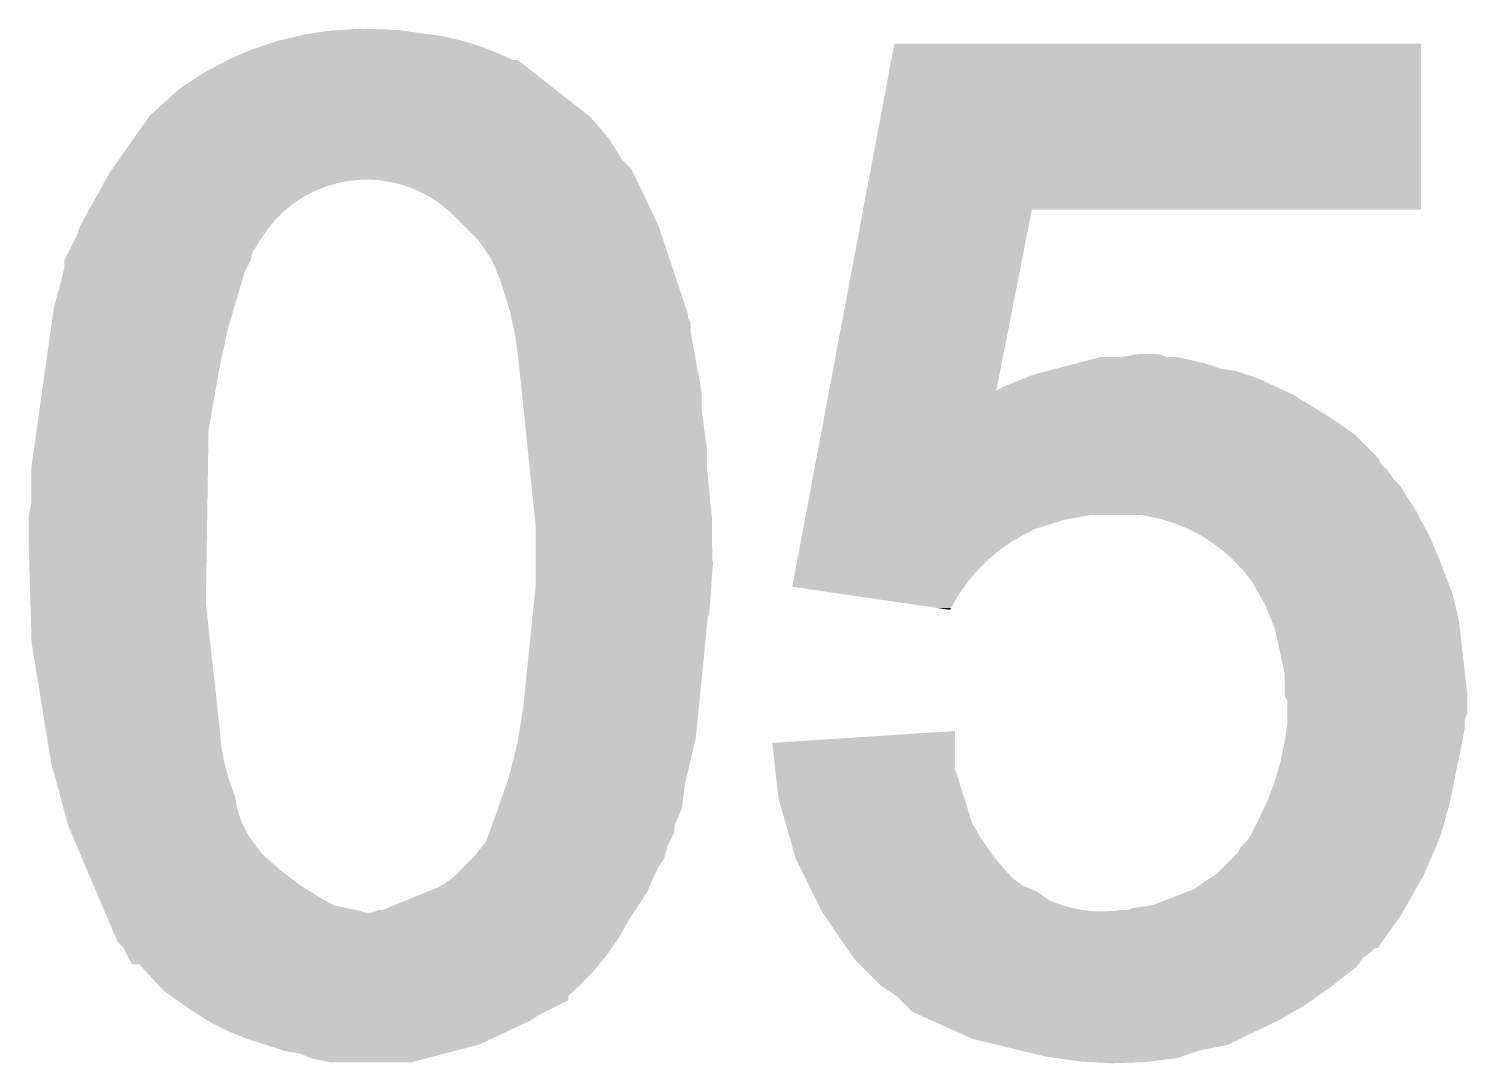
# Model space of a CAD drawing. Extents: x 0 to 3.48, y -0.08 to 2.34.
# Drawn here: x 2.2739 to 2.3267, y 1.9674 to 2.0053 of the extents above; entities that cross this region are included whole.
import ezdxf

# ---------------------------------------------------------------- set-up
doc = ezdxf.new("R2010")
doc.units = 0
doc.layers.add('GTO', color=7, linetype='Continuous')

msp = doc.modelspace()

# ---------------------------------------------------------------- linework, layer by layer
at = {"layer": 'GTO'}
for points in [[(2.285587, 2.00532), (2.286013, 2.005346), (2.287019, 2.00532), (2.286013, 2.005346)], [(2.282344, 2.004669), (2.283035, 2.0049), (2.29058, 2.004669), (2.289848, 2.0049)], [(2.283035, 2.0049), (2.283087, 2.004913), (2.289848, 2.0049), (2.289809, 2.004913)], [(2.283087, 2.004913), (2.283816, 2.005088), (2.289809, 2.004913), (2.289019, 2.005088)], [(2.283816, 2.005088), (2.284013, 2.005135), (2.289019, 2.005088), (2.28866, 2.005135)], [(2.284013, 2.005135), (2.284405, 2.005194), (2.28866, 2.005135), (2.288216, 2.005194)], [(2.284405, 2.005194), (2.285009, 2.005284), (2.288216, 2.005194), (2.287584, 2.005284)], [(2.285009, 2.005284), (2.285265, 2.0053), (2.287584, 2.005284), (2.287473, 2.0053)], [(2.285265, 2.0053), (2.285267, 2.0053), (2.287473, 2.0053), (2.287266, 2.0053)], [(2.285267, 2.0053), (2.285587, 2.00532), (2.287266, 2.0053), (2.287019, 2.00532)], [(2.281207, 2.004201), (2.281571, 2.00436), (2.29165, 2.004201), (2.291328, 2.00436)], [(2.281571, 2.00436), (2.28208, 2.004581), (2.291328, 2.00436), (2.290793, 2.004581)], [(2.28208, 2.004581), (2.282344, 2.004669), (2.290793, 2.004581), (2.29058, 2.004669)], [(2.304528, 1.998705), (2.305673, 2.004796), (2.325001, 1.998705), (2.325002, 2.004796)], [(2.305673, 2.004796), (2.305674, 2.004798), (2.325002, 2.004796), (2.325, 2.004798)], [(2.305674, 2.004798), (2.305675, 2.004799), (2.325, 2.004798), (2.324999, 2.004799)], [(2.305675, 2.004799), (2.305676, 2.0048), (2.324997, 2.004799), (2.305676, 2.0048)], [(2.305675, 2.004799), (2.305675, 2.004799), (2.324999, 2.004799), (2.324997, 2.004799)], [(2.280273, 2.003699), (2.281157, 2.004179), (2.292486, 2.003699), (2.291872, 2.004179)], [(2.281157, 2.004179), (2.281203, 2.004199), (2.291872, 2.004179), (2.291847, 2.004199)], [(2.281203, 2.004199), (2.281204, 2.0042), (2.291847, 2.004199), (2.291844, 2.0042)], [(2.281204, 2.0042), (2.281204, 2.0042), (2.291844, 2.0042), (2.291655, 2.0042)], [(2.281204, 2.0042), (2.281205, 2.0042), (2.291655, 2.0042), (2.291653, 2.0042)], [(2.281205, 2.0042), (2.281206, 2.004201), (2.291653, 2.0042), (2.291652, 2.004201)], [(2.281206, 2.004201), (2.281207, 2.004201), (2.291652, 2.004201), (2.29165, 2.004201)], [(2.279432, 2.003142), (2.280273, 2.003699), (2.293198, 2.003142), (2.292486, 2.003699)], [(2.278348, 2.002165), (2.279432, 2.003142), (2.294447, 2.002165), (2.293198, 2.003142)], [(2.277738, 2.001295), (2.278321, 2.002127), (2.29521, 2.001295), (2.294496, 2.002127)], [(2.278321, 2.002127), (2.278348, 2.002165), (2.294496, 2.002127), (2.294447, 2.002165)], [(2.277202, 2.000529), (2.277738, 2.001295), (2.295689, 2.000529), (2.29521, 2.001295)], [(2.276854, 2.000032), (2.276962, 2.000187), (2.296104, 2.000032), (2.296031, 2.000187)], [(2.276962, 2.000187), (2.277202, 2.000529), (2.296031, 2.000187), (2.295689, 2.000529)], [(2.276529, 1.999447), (2.276606, 1.999586), (2.284535, 1.999447), (2.284906, 1.999586)], [(2.276606, 1.999586), (2.276664, 1.999691), (2.284906, 1.999586), (2.285289, 1.999691)], [(2.276664, 1.999691), (2.276704, 1.999763), (2.285289, 1.999691), (2.285679, 1.999763)], [(2.276704, 1.999763), (2.276725, 1.999801), (2.285679, 1.999763), (2.286074, 1.999801)], [(2.276725, 1.999801), (2.276727, 1.999804), (2.286074, 1.999801), (2.286471, 1.999804)], [(2.276727, 1.999804), (2.276854, 2.000032), (2.296212, 1.999804), (2.296104, 2.000032)], [(2.286866, 1.999772), (2.286471, 1.999804), (2.296227, 1.999772), (2.296212, 1.999804)], [(2.287257, 1.999706), (2.286866, 1.999772), (2.296258, 1.999706), (2.296227, 1.999772)], [(2.287641, 1.999606), (2.287257, 1.999706), (2.296306, 1.999606), (2.296258, 1.999706)], [(2.288015, 1.999473), (2.287641, 1.999606), (2.296369, 1.999473), (2.296306, 1.999606)], [(2.276195, 1.998846), (2.276323, 1.999076), (2.283511, 1.998846), (2.283834, 1.999076)], [(2.276323, 1.999076), (2.276435, 1.999277), (2.283834, 1.999076), (2.284176, 1.999277)], [(2.276435, 1.999277), (2.276529, 1.999447), (2.284176, 1.999277), (2.284535, 1.999447)], [(2.288376, 1.999308), (2.288015, 1.999473), (2.296447, 1.999308), (2.296369, 1.999473)], [(2.288721, 1.999112), (2.288376, 1.999308), (2.296539, 1.999112), (2.296447, 1.999308)], [(2.289048, 1.998887), (2.288721, 1.999112), (2.296646, 1.998887), (2.296539, 1.999112)], [(2.275896, 1.998306), (2.276052, 1.998589), (2.28293, 1.998306), (2.283209, 1.998589)], [(2.276052, 1.998589), (2.276195, 1.998846), (2.283209, 1.998589), (2.283511, 1.998846)], [(2.289353, 1.998635), (2.289048, 1.998887), (2.296766, 1.998635), (2.296646, 1.998887)], [(2.289915, 1.998074), (2.289353, 1.998635), (2.297032, 1.998074), (2.296766, 1.998635)], [(2.303281, 1.992066), (2.304526, 1.998692), (2.309413, 1.992066), (2.310722, 1.998692)], [(2.304526, 1.998692), (2.304527, 1.998699), (2.310722, 1.998692), (2.31073, 1.998699)], [(2.304527, 1.998699), (2.304528, 1.9987), (2.31073, 1.998699), (2.324997, 1.9987)], [(2.304528, 1.998703), (2.304528, 1.998705), (2.325001, 1.998703), (2.325001, 1.998705)], [(2.304528, 1.9987), (2.304528, 1.998703), (2.324997, 1.9987), (2.325001, 1.998703)], [(2.275675, 1.997783), (2.275748, 1.998), (2.282528, 1.997783), (2.282678, 1.998)], [(2.275748, 1.998), (2.275782, 1.998102), (2.282678, 1.998), (2.282762, 1.998102)], [(2.275782, 1.998102), (2.275896, 1.998306), (2.282762, 1.998102), (2.28293, 1.998306)], [(2.290424, 1.997565), (2.289915, 1.998074), (2.297201, 1.997565), (2.297032, 1.998074)], [(2.275385, 1.997201), (2.275618, 1.997668), (2.282155, 1.997201), (2.282449, 1.997668)], [(2.275618, 1.997668), (2.275675, 1.997783), (2.282449, 1.997668), (2.282528, 1.997783)], [(2.290922, 1.996818), (2.290424, 1.997565), (2.29745, 1.996818), (2.297201, 1.997565)], [(2.275209, 1.99685), (2.275375, 1.997183), (2.282045, 1.99685), (2.28213, 1.997183)], [(2.275375, 1.997183), (2.275377, 1.997186), (2.28213, 1.997183), (2.282131, 1.997186)], [(2.275377, 1.997186), (2.275378, 1.997188), (2.282131, 1.997186), (2.282133, 1.997188)], [(2.275378, 1.997188), (2.275379, 1.997191), (2.282133, 1.997188), (2.282136, 1.997191)], [(2.275379, 1.997191), (2.275383, 1.997199), (2.282136, 1.997191), (2.282153, 1.997199)], [(2.275383, 1.997199), (2.275385, 1.997201), (2.282153, 1.997199), (2.282155, 1.997201)], [(2.274821, 1.995098), (2.27517, 1.99641), (2.281438, 1.995098), (2.281825, 1.99641)], [(2.27517, 1.99641), (2.275201, 1.996529), (2.281825, 1.99641), (2.281885, 1.996529)], [(2.275201, 1.996529), (2.275202, 1.996531), (2.281885, 1.996529), (2.281886, 1.996531)], [(2.275202, 1.996834), (2.275203, 1.996837), (2.282037, 1.996834), (2.282039, 1.996837)], [(2.275202, 1.996531), (2.275202, 1.996834), (2.281886, 1.996531), (2.282037, 1.996834)], [(2.275203, 1.996837), (2.275209, 1.99685), (2.282039, 1.996837), (2.282045, 1.99685)], [(2.29125, 1.995993), (2.290922, 1.996818), (2.297725, 1.995993), (2.29745, 1.996818)], [(2.291557, 1.994993), (2.29125, 1.995993), (2.298058, 1.994993), (2.297725, 1.995993)], [(2.274713, 1.994331), (2.274821, 1.995098), (2.281212, 1.994331), (2.281438, 1.995098)], [(2.291585, 1.994864), (2.291557, 1.994993), (2.298101, 1.994864), (2.298058, 1.994993)], [(2.291612, 1.994738), (2.291585, 1.994864), (2.298102, 1.994738), (2.298101, 1.994864)], [(2.274501, 1.99282), (2.274713, 1.994331), (2.280886, 1.99282), (2.281212, 1.994331)], [(2.291612, 1.994737), (2.291612, 1.994738), (2.298102, 1.994737), (2.298102, 1.994738)], [(2.291613, 1.994735), (2.291612, 1.994737), (2.298103, 1.994735), (2.298102, 1.994737)], [(2.291613, 1.994733), (2.291613, 1.994735), (2.298103, 1.994733), (2.298103, 1.994735)], [(2.291655, 1.994537), (2.291613, 1.994733), (2.298201, 1.994537), (2.298103, 1.994733)], [(2.291655, 1.994535), (2.291655, 1.994537), (2.298202, 1.994535), (2.298201, 1.994537)], [(2.291729, 1.994192), (2.291655, 1.994535), (2.298202, 1.994192), (2.298202, 1.994535)], [(2.291776, 1.993969), (2.291729, 1.994192), (2.298242, 1.993969), (2.298202, 1.994192)], [(2.291905, 1.99293), (2.291776, 1.993969), (2.298431, 1.99293), (2.298242, 1.993969)], [(2.312387, 1.993068), (2.313277, 1.9933), (2.317061, 1.993068), (2.316026, 1.9933)], [(2.313277, 1.9933), (2.314018, 1.9933), (2.316026, 1.9933), (2.316025, 1.9933)], [(2.314018, 1.9933), (2.314021, 1.993301), (2.316025, 1.9933), (2.315665, 1.993301)], [(2.314021, 1.993301), (2.314024, 1.993301), (2.315665, 1.993301), (2.315663, 1.993301)], [(2.314024, 1.993301), (2.314618, 1.9934), (2.315663, 1.993301), (2.315364, 1.9934)], [(2.314618, 1.9934), (2.315363, 1.9934), (2.315364, 1.9934), (2.315363, 1.9934)], [(2.27419, 1.990604), (2.274501, 1.99282), (2.280501, 1.990604), (2.280886, 1.99282)], [(2.292002, 1.991992), (2.291905, 1.99293), (2.298602, 1.991992), (2.298431, 1.99293)], [(2.310783, 1.99265), (2.311261, 1.992774), (2.318615, 1.99265), (2.318243, 1.992774)], [(2.311261, 1.992774), (2.311645, 1.992874), (2.318243, 1.992774), (2.317642, 1.992874)], [(2.311645, 1.992874), (2.312387, 1.993068), (2.317642, 1.992874), (2.317061, 1.993068)], [(2.309425, 1.992059), (2.309656, 1.992198), (2.319993, 1.992059), (2.319693, 1.992198)], [(2.309656, 1.992198), (2.310473, 1.992526), (2.319693, 1.992198), (2.318987, 1.992526)], [(2.310473, 1.992526), (2.310783, 1.99265), (2.318987, 1.992526), (2.318615, 1.99265)], [(2.292066, 1.991367), (2.292002, 1.991992), (2.298602, 1.991367), (2.298602, 1.991992)], [(2.303085, 1.991023), (2.303253, 1.991918), (2.321763, 1.991023), (2.320297, 1.991918)], [(2.303253, 1.991918), (2.30328, 1.992059), (2.320297, 1.991918), (2.319993, 1.992059)], [(2.30328, 1.992059), (2.303281, 1.992066), (2.309425, 1.992059), (2.309413, 1.992066)], [(2.292221, 1.989866), (2.292066, 1.991367), (2.298802, 1.989866), (2.298602, 1.991367)], [(2.274002, 1.989269), (2.27419, 1.990604), (2.28048, 1.989269), (2.280501, 1.990604)], [(2.302981, 1.990466), (2.303085, 1.991023), (2.32255, 1.990466), (2.321763, 1.991023)], [(2.302817, 1.989593), (2.302981, 1.990466), (2.323422, 1.989593), (2.32255, 1.990466)], [(2.292293, 1.989171), (2.292221, 1.989866), (2.298802, 1.989171), (2.298802, 1.989866)], [(2.302779, 1.989394), (2.302817, 1.989593), (2.323523, 1.989394), (2.323422, 1.989593)], [(2.274002, 1.987997), (2.274002, 1.989269), (2.280461, 1.987997), (2.28048, 1.989269)], [(2.292476, 1.9874), (2.292293, 1.989171), (2.298975, 1.9874), (2.298802, 1.989171)], [(2.302675, 1.988839), (2.302731, 1.989138), (2.323979, 1.988839), (2.323779, 1.989138)], [(2.302731, 1.989138), (2.302779, 1.989392), (2.323779, 1.989138), (2.323524, 1.989392)], [(2.302779, 1.989392), (2.302779, 1.989394), (2.323524, 1.989392), (2.323523, 1.989394)], [(2.302453, 1.987657), (2.302631, 1.988608), (2.32482, 1.987657), (2.324209, 1.988608)], [(2.302631, 1.988608), (2.302675, 1.988839), (2.324209, 1.988608), (2.323979, 1.988839)], [(2.273902, 1.987497), (2.274002, 1.987997), (2.280453, 1.987497), (2.280461, 1.987997)], [(2.273902, 1.9863), (2.273902, 1.987497), (2.280434, 1.9863), (2.280453, 1.987497)], [(2.292502, 1.987149), (2.292476, 1.9874), (2.298978, 1.987149), (2.298975, 1.9874)], [(2.302391, 1.987326), (2.302423, 1.9875), (2.311943, 1.987326), (2.312899, 1.9875)], [(2.302423, 1.9875), (2.302453, 1.987657), (2.324902, 1.9875), (2.32482, 1.987657)], [(2.302423, 1.9875), (2.302423, 1.9875), (2.312899, 1.9875), (2.314667, 1.9875)], [(2.314949, 1.987458), (2.314667, 1.9875), (2.324924, 1.987458), (2.324902, 1.9875)], [(2.315461, 1.987346), (2.314949, 1.987458), (2.324983, 1.987346), (2.324924, 1.987458)], [(2.292502, 1.985807), (2.292502, 1.987149), (2.298992, 1.985807), (2.298978, 1.987149)], [(2.302241, 1.986532), (2.302324, 1.986971), (2.310004, 1.986532), (2.310792, 1.986971)], [(2.302324, 1.986971), (2.302391, 1.987326), (2.310792, 1.986971), (2.311943, 1.987326)], [(2.315961, 1.98719), (2.315461, 1.987346), (2.325065, 1.98719), (2.324983, 1.987346)], [(2.316446, 1.986992), (2.315961, 1.98719), (2.325169, 1.986992), (2.325065, 1.98719)], [(2.316912, 1.986751), (2.316446, 1.986992), (2.325295, 1.986751), (2.325169, 1.986992)], [(2.302181, 1.986211), (2.302241, 1.986532), (2.309544, 1.986211), (2.310004, 1.986532)], [(2.31706, 1.986658), (2.316912, 1.986751), (2.325344, 1.986658), (2.325295, 1.986751)], [(2.317355, 1.986471), (2.31706, 1.986658), (2.325423, 1.986471), (2.325344, 1.986658)], [(2.317772, 1.986153), (2.317355, 1.986471), (2.325555, 1.986153), (2.325423, 1.986471)], [(2.273934, 1.985199), (2.273902, 1.9863), (2.280417, 1.985199), (2.280434, 1.9863)], [(2.292502, 1.985799), (2.292502, 1.985807), (2.299, 1.985799), (2.298992, 1.985807)], [(2.302039, 1.985453), (2.302113, 1.98585), (2.308715, 1.985453), (2.309113, 1.98585)], [(2.302113, 1.98585), (2.302181, 1.986211), (2.309113, 1.98585), (2.309544, 1.986211)], [(2.318159, 1.985801), (2.317772, 1.986153), (2.325703, 1.985801), (2.325555, 1.986153)], [(2.318329, 1.985617), (2.318159, 1.985801), (2.32578, 1.985617), (2.325703, 1.985801)], [(2.292502, 1.985796), (2.292502, 1.985799), (2.299027, 1.985796), (2.299025, 1.985799)], [(2.292502, 1.985799), (2.292502, 1.985799), (2.299025, 1.985799), (2.299023, 1.985799)], [(2.292502, 1.985794), (2.292502, 1.985796), (2.299028, 1.985794), (2.299027, 1.985796)], [(2.292502, 1.985237), (2.292502, 1.985794), (2.298973, 1.985237), (2.299028, 1.985794)], [(2.301958, 1.985023), (2.302039, 1.985453), (2.308354, 1.985023), (2.308715, 1.985453)], [(2.318498, 1.985434), (2.318329, 1.985617), (2.325845, 1.985434), (2.32578, 1.985617)], [(2.318515, 1.985415), (2.318498, 1.985434), (2.325852, 1.985415), (2.325845, 1.985434)], [(2.318835, 1.985001), (2.318515, 1.985415), (2.326007, 1.985001), (2.325852, 1.985415)], [(2.273962, 1.984254), (2.273934, 1.985199), (2.280403, 1.984254), (2.280417, 1.985199)], [(2.29249, 1.984723), (2.292501, 1.984831), (2.298944, 1.984723), (2.29895, 1.984831)], [(2.292501, 1.984831), (2.292502, 1.984837), (2.29895, 1.984831), (2.29895, 1.984837)], [(2.292502, 1.985219), (2.292502, 1.985237), (2.298971, 1.985219), (2.298973, 1.985237)], [(2.292502, 1.984837), (2.292502, 1.985219), (2.29895, 1.984837), (2.298971, 1.985219)], [(2.301928, 1.984865), (2.301958, 1.985023), (2.308242, 1.984865), (2.308354, 1.985023)], [(2.301929, 1.984863), (2.301928, 1.984865), (2.308241, 1.984863), (2.308242, 1.984865)], [(2.301932, 1.984861), (2.301929, 1.984863), (2.30824, 1.984861), (2.308241, 1.984863)], [(2.303963, 1.984564), (2.301932, 1.984861), (2.308031, 1.984564), (2.30824, 1.984861)], [(2.31906, 1.984598), (2.318835, 1.985001), (2.326159, 1.984598), (2.326007, 1.985001)], [(2.273963, 1.98425), (2.273962, 1.984254), (2.280402, 1.98425), (2.280403, 1.984254)], [(2.273963, 1.984248), (2.273963, 1.98425), (2.280403, 1.984248), (2.280402, 1.98425)], [(2.273963, 1.984245), (2.273963, 1.984248), (2.280403, 1.984245), (2.280403, 1.984248)], [(2.273964, 1.984211), (2.273963, 1.984245), (2.280406, 1.984211), (2.280403, 1.984245)], [(2.292396, 1.983804), (2.292483, 1.984655), (2.298873, 1.983804), (2.298939, 1.984655)], [(2.292483, 1.984655), (2.292485, 1.984669), (2.298939, 1.984655), (2.29894, 1.984669)], [(2.292485, 1.984669), (2.292487, 1.984695), (2.29894, 1.984669), (2.298941, 1.984695)], [(2.292487, 1.984697), (2.292488, 1.984699), (2.298942, 1.984697), (2.298942, 1.984699)], [(2.292487, 1.984695), (2.292487, 1.984697), (2.298941, 1.984695), (2.298942, 1.984697)], [(2.292488, 1.984699), (2.29249, 1.984723), (2.298942, 1.984699), (2.298944, 1.984723)], [(2.30728, 1.984078), (2.303963, 1.984564), (2.30775, 1.984078), (2.308031, 1.984564)], [(2.319297, 1.984171), (2.31906, 1.984598), (2.326265, 1.984171), (2.326159, 1.984598)], [(2.273964, 1.9842), (2.273964, 1.984211), (2.280408, 1.9842), (2.280406, 1.984211)], [(2.273966, 1.984146), (2.273964, 1.9842), (2.280414, 1.984146), (2.280408, 1.9842)], [(2.273966, 1.984143), (2.273966, 1.984146), (2.280414, 1.984143), (2.280414, 1.984146)], [(2.273993, 1.983201), (2.273966, 1.984143), (2.280518, 1.983201), (2.280414, 1.984143)], [(2.292106, 1.980981), (2.292395, 1.983792), (2.298552, 1.980981), (2.29883, 1.983792)], [(2.292395, 1.9838), (2.292396, 1.983802), (2.298868, 1.9838), (2.298872, 1.983802)], [(2.292395, 1.983799), (2.292395, 1.9838), (2.298837, 1.983799), (2.298868, 1.9838)], [(2.292395, 1.983792), (2.292395, 1.983799), (2.29883, 1.983792), (2.298837, 1.983799)], [(2.292396, 1.983802), (2.292396, 1.983804), (2.298872, 1.983802), (2.298873, 1.983804)], [(2.307695, 1.984017), (2.30728, 1.984078), (2.307718, 1.984017), (2.30775, 1.984078)], [(2.307706, 1.984016), (2.307695, 1.984017), (2.307717, 1.984016), (2.307718, 1.984017)], [(2.307713, 1.984015), (2.307706, 1.984016), (2.307713, 1.984015), (2.307717, 1.984016)], [(2.319492, 1.983685), (2.319297, 1.984171), (2.326387, 1.983685), (2.326265, 1.984171)], [(2.274005, 1.982807), (2.273993, 1.983201), (2.280562, 1.982807), (2.280518, 1.983201)], [(2.319639, 1.983316), (2.319492, 1.983685), (2.326429, 1.983316), (2.326387, 1.983685)], [(2.320002, 1.981679), (2.319639, 1.983316), (2.326618, 1.981679), (2.326429, 1.983316)], [(2.274505, 1.979736), (2.274005, 1.982807), (2.280902, 1.979736), (2.280562, 1.982807)], [(2.320002, 1.981677), (2.320002, 1.981679), (2.326619, 1.981677), (2.326618, 1.981679)], [(2.320002, 1.980956), (2.320002, 1.981677), (2.326702, 1.980956), (2.326619, 1.981677)], [(2.29205, 1.980428), (2.292106, 1.980981), (2.298498, 1.980428), (2.298552, 1.980981)], [(2.320002, 1.980866), (2.320002, 1.980956), (2.326702, 1.980866), (2.326702, 1.980956)], [(2.320003, 1.980864), (2.320002, 1.980866), (2.326702, 1.980864), (2.326702, 1.980866)], [(2.320101, 1.980667), (2.320003, 1.980864), (2.326701, 1.980667), (2.326702, 1.980864)], [(2.320101, 1.980665), (2.320101, 1.980667), (2.326701, 1.980665), (2.326701, 1.980667)], [(2.320102, 1.980664), (2.320101, 1.980665), (2.326701, 1.980664), (2.326701, 1.980665)], [(2.320102, 1.980662), (2.320102, 1.980664), (2.326701, 1.980662), (2.326701, 1.980664)], [(2.320102, 1.980236), (2.320102, 1.980662), (2.326701, 1.980236), (2.326701, 1.980662)], [(2.291871, 1.979324), (2.29205, 1.980428), (2.298389, 1.979324), (2.298498, 1.980428)], [(2.320102, 1.979938), (2.320102, 1.980236), (2.326602, 1.979938), (2.326701, 1.980236)], [(2.274612, 1.979076), (2.274505, 1.979736), (2.28096, 1.979076), (2.280902, 1.979736)], [(2.301198, 1.97913), (2.307854, 1.979563), (2.307902, 1.97913), (2.307902, 1.979563)], [(2.307854, 1.979563), (2.307891, 1.979565), (2.307902, 1.979563), (2.307899, 1.979565)], [(2.307891, 1.979565), (2.307897, 1.979566), (2.307899, 1.979565), (2.307897, 1.979566)], [(2.320014, 1.979254), (2.320063, 1.979599), (2.326533, 1.979254), (2.326602, 1.979599)], [(2.320063, 1.979599), (2.320102, 1.97987), (2.326602, 1.979599), (2.326602, 1.97987)], [(2.320102, 1.979935), (2.320102, 1.979938), (2.326602, 1.979935), (2.326602, 1.979938)], [(2.320102, 1.97987), (2.320102, 1.979935), (2.326602, 1.97987), (2.326602, 1.979935)], [(2.274718, 1.978423), (2.274612, 1.979076), (2.281076, 1.978423), (2.28096, 1.979076)], [(2.291511, 1.977826), (2.291837, 1.979115), (2.298036, 1.977826), (2.298339, 1.979115)], [(2.291837, 1.979115), (2.291871, 1.979324), (2.298339, 1.979115), (2.298389, 1.979324)], [(2.301194, 1.979126), (2.301196, 1.979129), (2.307902, 1.979126), (2.307902, 1.979129)], [(2.301303, 1.978138), (2.301194, 1.979126), (2.307902, 1.978138), (2.307902, 1.979126)], [(2.301196, 1.979129), (2.301198, 1.97913), (2.307902, 1.979129), (2.307902, 1.97913)], [(2.319859, 1.978482), (2.319967, 1.97902), (2.326377, 1.978482), (2.326486, 1.97902)], [(2.319967, 1.97902), (2.320014, 1.979254), (2.326486, 1.97902), (2.326533, 1.979254)], [(2.274724, 1.978389), (2.274718, 1.978423), (2.281085, 1.978389), (2.281076, 1.978423)], [(2.319621, 1.977664), (2.319859, 1.978482), (2.326211, 1.977664), (2.326377, 1.978482)], [(2.274889, 1.977784), (2.274724, 1.978389), (2.281248, 1.977784), (2.281085, 1.978389)], [(2.301303, 1.978137), (2.301303, 1.978138), (2.307902, 1.978137), (2.307902, 1.978138)], [(2.301304, 1.978135), (2.301303, 1.978137), (2.307903, 1.978135), (2.307902, 1.978137)], [(2.301304, 1.978133), (2.301304, 1.978135), (2.307903, 1.978133), (2.307903, 1.978135)], [(2.301313, 1.97805), (2.301304, 1.978133), (2.307946, 1.97805), (2.307903, 1.978133)], [(2.301418, 1.977108), (2.301313, 1.97805), (2.30824, 1.977108), (2.307946, 1.97805)], [(2.275058, 1.977165), (2.274889, 1.977784), (2.281473, 1.977165), (2.281248, 1.977784)], [(2.29113, 1.976734), (2.291439, 1.977622), (2.297876, 1.976734), (2.297988, 1.977622)], [(2.291439, 1.977622), (2.291511, 1.977826), (2.297988, 1.977622), (2.298036, 1.977826)], [(2.31935, 1.976964), (2.319621, 1.977664), (2.32607, 1.976964), (2.326211, 1.977664)], [(2.275141, 1.97686), (2.275058, 1.977165), (2.281523, 1.97686), (2.281473, 1.977165)], [(2.275222, 1.976563), (2.275141, 1.97686), (2.281598, 1.976563), (2.281523, 1.97686)], [(2.301681, 1.976186), (2.301418, 1.977108), (2.308528, 1.976186), (2.30824, 1.977108)], [(2.318936, 1.976103), (2.319313, 1.976869), (2.325831, 1.976103), (2.326043, 1.976869)], [(2.319313, 1.976869), (2.31935, 1.976964), (2.326043, 1.976869), (2.32607, 1.976964)], [(2.275301, 1.976274), (2.275222, 1.976563), (2.281699, 1.976274), (2.281598, 1.976563)], [(2.2909, 1.976095), (2.291073, 1.97657), (2.297603, 1.976095), (2.297806, 1.97657)], [(2.291073, 1.97657), (2.29113, 1.976734), (2.297806, 1.97657), (2.297876, 1.976734)], [(2.275356, 1.976072), (2.275301, 1.976274), (2.281789, 1.976072), (2.281699, 1.976274)], [(2.275389, 1.975995), (2.275356, 1.976072), (2.281824, 1.975995), (2.281789, 1.976072)], [(2.275502, 1.975727), (2.275389, 1.975995), (2.281974, 1.975727), (2.281824, 1.975995)], [(2.290682, 1.975496), (2.290815, 1.975862), (2.297419, 1.975496), (2.297601, 1.975862)], [(2.290815, 1.975862), (2.290816, 1.975865), (2.297601, 1.975862), (2.297602, 1.975865)], [(2.290816, 1.975865), (2.290899, 1.976092), (2.297602, 1.975865), (2.297602, 1.976092)], [(2.290899, 1.976092), (2.2909, 1.976095), (2.297602, 1.976092), (2.297603, 1.976095)], [(2.301681, 1.976184), (2.301681, 1.976186), (2.308529, 1.976184), (2.308528, 1.976186)], [(2.301863, 1.975548), (2.301681, 1.976184), (2.308903, 1.975548), (2.308529, 1.976184)], [(2.318737, 1.975705), (2.318936, 1.976103), (2.32572, 1.975705), (2.325831, 1.976103)], [(2.27561, 1.975474), (2.275502, 1.975727), (2.282146, 1.975474), (2.281974, 1.975727)], [(2.275635, 1.975414), (2.27561, 1.975474), (2.282192, 1.975414), (2.282146, 1.975474)], [(2.27575, 1.975145), (2.275635, 1.975414), (2.2824, 1.975145), (2.282192, 1.975414)], [(2.290255, 1.974967), (2.290563, 1.975349), (2.29725, 1.974967), (2.297345, 1.975349)], [(2.290563, 1.975349), (2.290565, 1.975351), (2.297345, 1.975349), (2.297346, 1.975351)], [(2.290565, 1.975351), (2.29068, 1.975494), (2.297346, 1.975351), (2.297417, 1.975494)], [(2.29068, 1.975494), (2.290682, 1.975496), (2.297417, 1.975494), (2.297419, 1.975496)], [(2.302034, 1.974948), (2.301863, 1.975548), (2.309331, 1.974948), (2.308903, 1.975548)], [(2.318281, 1.975093), (2.31838, 1.97529), (2.325458, 1.975093), (2.325543, 1.97529)], [(2.31838, 1.97529), (2.318624, 1.975536), (2.325543, 1.97529), (2.325648, 1.975536)], [(2.318624, 1.975536), (2.318735, 1.975702), (2.325648, 1.975536), (2.325719, 1.975702)], [(2.318735, 1.975702), (2.318737, 1.975705), (2.325719, 1.975702), (2.32572, 1.975705)], [(2.275751, 1.975143), (2.27575, 1.975145), (2.282401, 1.975143), (2.2824, 1.975145)], [(2.275763, 1.975114), (2.275751, 1.975143), (2.282402, 1.975114), (2.282401, 1.975143)], [(2.275764, 1.975111), (2.275763, 1.975114), (2.282403, 1.975111), (2.282402, 1.975114)], [(2.275765, 1.975109), (2.275764, 1.975111), (2.282405, 1.975109), (2.282403, 1.975111)], [(2.275766, 1.975106), (2.275765, 1.975109), (2.282406, 1.975106), (2.282405, 1.975109)], [(2.276039, 1.974465), (2.275766, 1.975106), (2.283122, 1.974465), (2.282406, 1.975106)], [(2.289848, 1.974556), (2.290176, 1.974887), (2.297009, 1.974556), (2.29723, 1.974887)], [(2.290176, 1.974887), (2.290255, 1.974967), (2.29723, 1.974887), (2.29725, 1.974967)], [(2.302058, 1.974866), (2.302034, 1.974948), (2.309401, 1.974866), (2.309331, 1.974948)], [(2.302295, 1.974388), (2.302058, 1.974866), (2.309809, 1.974388), (2.309401, 1.974866)], [(2.31748, 1.974293), (2.318279, 1.975091), (2.325115, 1.974293), (2.325458, 1.975091)], [(2.318279, 1.975091), (2.318281, 1.975093), (2.325458, 1.975091), (2.325458, 1.975093)], [(2.276285, 1.973886), (2.276039, 1.974465), (2.283895, 1.973886), (2.283122, 1.974465)], [(2.289357, 1.974101), (2.289569, 1.974274), (2.296797, 1.974101), (2.296874, 1.974274)], [(2.289569, 1.974274), (2.289766, 1.974465), (2.296874, 1.974274), (2.296959, 1.974465)], [(2.289766, 1.974465), (2.289811, 1.974514), (2.296959, 1.974465), (2.296981, 1.974514)], [(2.289811, 1.974514), (2.289848, 1.974556), (2.296981, 1.974514), (2.297009, 1.974556)], [(2.302422, 1.974133), (2.302295, 1.974388), (2.310056, 1.974133), (2.309809, 1.974388)], [(2.317045, 1.974032), (2.317413, 1.974253), (2.324972, 1.974032), (2.325098, 1.974253)], [(2.317413, 1.974253), (2.31748, 1.974293), (2.325098, 1.974253), (2.325115, 1.974293)], [(2.276501, 1.973376), (2.276285, 1.973886), (2.284715, 1.973376), (2.283895, 1.973886)], [(2.288408, 1.973615), (2.28889, 1.973811), (2.29658, 1.973615), (2.296668, 1.973811)], [(2.28889, 1.973811), (2.289131, 1.973946), (2.296668, 1.973811), (2.296728, 1.973946)], [(2.289131, 1.973946), (2.289357, 1.974101), (2.296728, 1.973946), (2.296797, 1.974101)], [(2.302438, 1.9741), (2.302422, 1.974133), (2.310102, 1.9741), (2.310056, 1.974133)], [(2.302547, 1.97388), (2.302438, 1.9741), (2.310395, 1.97388), (2.310102, 1.9741)], [(2.302548, 1.973879), (2.302547, 1.97388), (2.310397, 1.973879), (2.310395, 1.97388)], [(2.302642, 1.973691), (2.302548, 1.973879), (2.310869, 1.973691), (2.310397, 1.973879)], [(2.302821, 1.973329), (2.302642, 1.973691), (2.311411, 1.973329), (2.310869, 1.973691)], [(2.315172, 1.973177), (2.316691, 1.973767), (2.324483, 1.973177), (2.324821, 1.973767)], [(2.316691, 1.973767), (2.316693, 1.973768), (2.324821, 1.973767), (2.324821, 1.973768)], [(2.316693, 1.973768), (2.317045, 1.974032), (2.324821, 1.973768), (2.324972, 1.974032)], [(2.276595, 1.973155), (2.276501, 1.973376), (2.285128, 1.973155), (2.284715, 1.973376)], [(2.276595, 1.973154), (2.276595, 1.973155), (2.28513, 1.973154), (2.285128, 1.973155)], [(2.276675, 1.972966), (2.276595, 1.973154), (2.286068, 1.972966), (2.28513, 1.973154)], [(2.286907, 1.973001), (2.288408, 1.973615), (2.296171, 1.973001), (2.29658, 1.973615)], [(2.302895, 1.973181), (2.302821, 1.973329), (2.311801, 1.973181), (2.311411, 1.973329)], [(2.302951, 1.973068), (2.302895, 1.973181), (2.312199, 1.973068), (2.311801, 1.973181)], [(2.31447, 1.973076), (2.31517, 1.973177), (2.324426, 1.973076), (2.324483, 1.973177)], [(2.276686, 1.972942), (2.276675, 1.972966), (2.286122, 1.972942), (2.286068, 1.972966)], [(2.276694, 1.972922), (2.276686, 1.972942), (2.286176, 1.972922), (2.286122, 1.972942)], [(2.2767, 1.972907), (2.276694, 1.972922), (2.286231, 1.972907), (2.286176, 1.972922)], [(2.276705, 1.972898), (2.2767, 1.972907), (2.286288, 1.972898), (2.286231, 1.972907)], [(2.276706, 1.972893), (2.276705, 1.972898), (2.286345, 1.972893), (2.286288, 1.972898)], [(2.276791, 1.972694), (2.276706, 1.972893), (2.295968, 1.972694), (2.2961, 1.972893)], [(2.277088, 1.971994), (2.276791, 1.972694), (2.29557, 1.971994), (2.295968, 1.972694)], [(2.286402, 1.972893), (2.286459, 1.972899), (2.2961, 1.972893), (2.296104, 1.972899)], [(2.286459, 1.972899), (2.286516, 1.972909), (2.296104, 1.972899), (2.29611, 1.972909)], [(2.286516, 1.972909), (2.28657, 1.972923), (2.29611, 1.972909), (2.29612, 1.972923)], [(2.28657, 1.972923), (2.286625, 1.972944), (2.29612, 1.972923), (2.296133, 1.972944)], [(2.286625, 1.972944), (2.286675, 1.972967), (2.296133, 1.972944), (2.296149, 1.972967)], [(2.286675, 1.972967), (2.286728, 1.972999), (2.296149, 1.972967), (2.29617, 1.972999)], [(2.286728, 1.972999), (2.28673, 1.973), (2.29617, 1.972999), (2.296171, 1.973)], [(2.286904, 1.973), (2.286907, 1.973001), (2.296171, 1.973), (2.296171, 1.973001)], [(2.302989, 1.97299), (2.302951, 1.973068), (2.312606, 1.97299), (2.312199, 1.973068)], [(2.30301, 1.972949), (2.302989, 1.97299), (2.313018, 1.972949), (2.312606, 1.97299)], [(2.303013, 1.972943), (2.30301, 1.972949), (2.313432, 1.972943), (2.313018, 1.972949)], [(2.303024, 1.97292), (2.303013, 1.972943), (2.324336, 1.97292), (2.324349, 1.972943)], [(2.303134, 1.972759), (2.303024, 1.97292), (2.324244, 1.972759), (2.324336, 1.97292)], [(2.303925, 1.971602), (2.303134, 1.972759), (2.323417, 1.971602), (2.324244, 1.972759)], [(2.313432, 1.972943), (2.313844, 1.972973), (2.324349, 1.972943), (2.324367, 1.972973)], [(2.313844, 1.972973), (2.314039, 1.973), (2.324367, 1.972973), (2.324382, 1.973)], [(2.314237, 1.973), (2.31424, 1.973001), (2.324382, 1.973), (2.324382, 1.973001)], [(2.31424, 1.973001), (2.31447, 1.973076), (2.324382, 1.973001), (2.324426, 1.973076)], [(2.277157, 1.971832), (2.277088, 1.971994), (2.295459, 1.971832), (2.29557, 1.971994)], [(2.277379, 1.97161), (2.277157, 1.971832), (2.295306, 1.97161), (2.295459, 1.971832)], [(2.27738, 1.971608), (2.277379, 1.97161), (2.295304, 1.971608), (2.295306, 1.97161)], [(2.277519, 1.971331), (2.27738, 1.971608), (2.295113, 1.971331), (2.295304, 1.971608)], [(2.303926, 1.9716), (2.303925, 1.971602), (2.323414, 1.9716), (2.323417, 1.971602)], [(2.303927, 1.971599), (2.303926, 1.9716), (2.323321, 1.971599), (2.323414, 1.9716)], [(2.303928, 1.971598), (2.303927, 1.971599), (2.323316, 1.971598), (2.323318, 1.971599)], [(2.303927, 1.971599), (2.303927, 1.971599), (2.323318, 1.971599), (2.323321, 1.971599)], [(2.303929, 1.971596), (2.303928, 1.971598), (2.323313, 1.971596), (2.323316, 1.971598)], [(2.304048, 1.971422), (2.303929, 1.971596), (2.323137, 1.971422), (2.323313, 1.971596)], [(2.277683, 1.971004), (2.277519, 1.971331), (2.294843, 1.971004), (2.295113, 1.971331)], [(2.304157, 1.971262), (2.304048, 1.971422), (2.3229, 1.971262), (2.323137, 1.971422)], [(2.304158, 1.971261), (2.304157, 1.971262), (2.322898, 1.971261), (2.3229, 1.971262)], [(2.304224, 1.971165), (2.304158, 1.971261), (2.322826, 1.971165), (2.322898, 1.971261)], [(2.304505, 1.970884), (2.304224, 1.971165), (2.322615, 1.970884), (2.322826, 1.971165)], [(2.277687, 1.971001), (2.277683, 1.971004), (2.29484, 1.971001), (2.294843, 1.971004)], [(2.277957, 1.971), (2.277688, 1.971001), (2.29484, 1.971), (2.29484, 1.971001)], [(2.27796, 1.970999), (2.277957, 1.971), (2.294839, 1.970999), (2.29484, 1.971)], [(2.277963, 1.970998), (2.27796, 1.970999), (2.294838, 1.970998), (2.294839, 1.970999)], [(2.277966, 1.970996), (2.277963, 1.970998), (2.294837, 1.970996), (2.294838, 1.970998)], [(2.278227, 1.970711), (2.277966, 1.970996), (2.294601, 1.970711), (2.294837, 1.970996)], [(2.278753, 1.970138), (2.278227, 1.970711), (2.294036, 1.970138), (2.294601, 1.970711)], [(2.305165, 1.970225), (2.304505, 1.970884), (2.321763, 1.970225), (2.322615, 1.970884)], [(2.278835, 1.970049), (2.278753, 1.970138), (2.293936, 1.970049), (2.294036, 1.970138)], [(2.27912, 1.969845), (2.278835, 1.970049), (2.293707, 1.969845), (2.293936, 1.970049)], [(2.305323, 1.970119), (2.305165, 1.970225), (2.321627, 1.970119), (2.321763, 1.970225)], [(2.305763, 1.969824), (2.305323, 1.970119), (2.321207, 1.969824), (2.321627, 1.970119)], [(2.279123, 1.969842), (2.27912, 1.969845), (2.293705, 1.969842), (2.293707, 1.969845)], [(2.279127, 1.969839), (2.279123, 1.969842), (2.293704, 1.969839), (2.293705, 1.969842)], [(2.279132, 1.969836), (2.279127, 1.969839), (2.293703, 1.969836), (2.293704, 1.969839)], [(2.279342, 1.969685), (2.279132, 1.969836), (2.293703, 1.969685), (2.293703, 1.969836)], [(2.279345, 1.969683), (2.279342, 1.969685), (2.293702, 1.969683), (2.293703, 1.969685)], [(2.27935, 1.96968), (2.279345, 1.969683), (2.293699, 1.96968), (2.293702, 1.969683)], [(2.279614, 1.969491), (2.27935, 1.96968), (2.293321, 1.969491), (2.293699, 1.96968)], [(2.279804, 1.969355), (2.279614, 1.969491), (2.293049, 1.969355), (2.293321, 1.969491)], [(2.306095, 1.969493), (2.305763, 1.969824), (2.320736, 1.969493), (2.321207, 1.969824)], [(2.30633, 1.969259), (2.306095, 1.969493), (2.320332, 1.969259), (2.320736, 1.969493)], [(2.280153, 1.969132), (2.279804, 1.969355), (2.292604, 1.969132), (2.293049, 1.969355)], [(2.28046, 1.968936), (2.280153, 1.969132), (2.292309, 1.968936), (2.292604, 1.969132)], [(2.280479, 1.968926), (2.28046, 1.968936), (2.292295, 1.968926), (2.292309, 1.968936)], [(2.281151, 1.968576), (2.280479, 1.968926), (2.291549, 1.968576), (2.292295, 1.968926)], [(2.307021, 1.968948), (2.30633, 1.969259), (2.319795, 1.968948), (2.320332, 1.969259)], [(2.308033, 1.968492), (2.307021, 1.968948), (2.318823, 1.968492), (2.319795, 1.968948)], [(2.281871, 1.968277), (2.281151, 1.968576), (2.290913, 1.968277), (2.291549, 1.968576)], [(2.308536, 1.968265), (2.308033, 1.968492), (2.318368, 1.968265), (2.318823, 1.968492)], [(2.282573, 1.968055), (2.281871, 1.968277), (2.290442, 1.968055), (2.290913, 1.968277)], [(2.282615, 1.968042), (2.282573, 1.968055), (2.290391, 1.968042), (2.290442, 1.968055)], [(2.283259, 1.967827), (2.282615, 1.968042), (2.289565, 1.967827), (2.290391, 1.968042)], [(2.309444, 1.968046), (2.308536, 1.968265), (2.317928, 1.968046), (2.318368, 1.968265)], [(2.31033, 1.967831), (2.309444, 1.968046), (2.316859, 1.967831), (2.317928, 1.968046)], [(2.283829, 1.967731), (2.283259, 1.967827), (2.2892, 1.967731), (2.289565, 1.967827)], [(2.283831, 1.967731), (2.283829, 1.967731), (2.289198, 1.967731), (2.2892, 1.967731)], [(2.284315, 1.967538), (2.283831, 1.967731), (2.288458, 1.967538), (2.289198, 1.967731)], [(2.285001, 1.9674), (2.284315, 1.967538), (2.287931, 1.9674), (2.288458, 1.967538)], [(2.287929, 1.9674), (2.285001, 1.9674), (2.287929, 1.9674), (2.287931, 1.9674)], [(2.311221, 1.967616), (2.31033, 1.967831), (2.316212, 1.967616), (2.316859, 1.967831)], [(2.311671, 1.967551), (2.311221, 1.967616), (2.316016, 1.967551), (2.316212, 1.967616)], [(2.312483, 1.967433), (2.311671, 1.967551), (2.315043, 1.967433), (2.316016, 1.967551)], [(2.312931, 1.967409), (2.312483, 1.967433), (2.314844, 1.967409), (2.315043, 1.967433)], [(2.313663, 1.967369), (2.312931, 1.967409), (2.313663, 1.967369), (2.314844, 1.967409)]]:
    msp.add_solid(points, dxfattribs=at)

doc.saveas('drawing.dxf')
